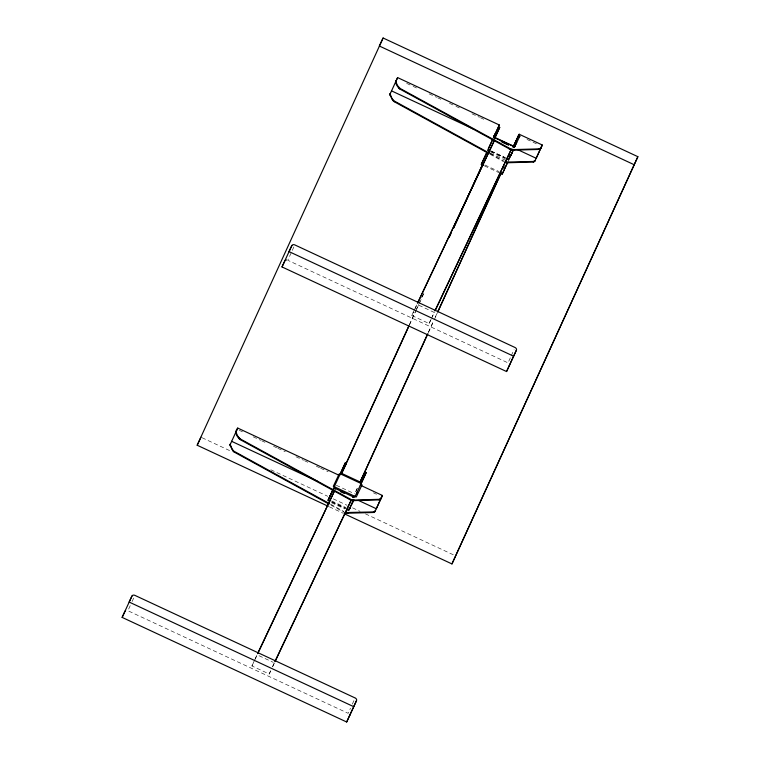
<?xml version="1.0" encoding="UTF-8"?>
<svg xmlns="http://www.w3.org/2000/svg" width="760" height="760" viewBox="0 0 760 760"><rect width="100%" height="100%" fill="white"/><g stroke="black" fill="none" stroke-linecap="round" stroke-linejoin="round"><path stroke-width="0.57" stroke-dasharray="3.8 2.85" d="M130.245 605.606L127.908 610.726L348.137 713.317L350.474 708.197M132.107 601.511L134.444 596.391M293.863 246.962L287.793 260.272L508.022 362.862L510.825 356.716M270.721 670.795L269.202 674.015L251.93 665.969L254.704 659.88M255.17 658.863L257.022 654.797L273.277 662.369M431.119 319.266L429.087 323.551L411.815 315.505L414.599 309.415M415.055 308.398L416.908 304.342L434.188 312.388L432.335 316.445M409.383 324.71L415.283 311.78M415.767 310.697L421.173 298.851M421.667 297.777L424.127 292.391M409.393 325.052L416.28 309.976M416.765 308.892L424.137 292.733M269.202 674.015L270.588 670.966M272.441 666.909L274.293 662.843M429.087 323.551L431.87 317.462M355.651 491.682L357.133 488.442M428.44 332.139L433.361 321.356M435.328 317.043L436.8 313.813M355.889 491.606L357.342 488.414M428.402 332.604L433.808 320.748M434.302 319.675L437.247 313.215M352.336 704.102L355.138 697.965M511.29 355.69L514.092 349.552M411.815 315.505L417.392 303.715M251.93 665.969L257.498 654.179M431.623 318.193L434.663 311.762M272.745 666.51L274.265 663.29M406.657 83.372L412.015 85.87M413.079 86.364L418.437 88.863M429.144 93.85L436.639 97.337M437.703 97.84L440.923 99.332M449.483 103.322L454.841 105.82M455.905 106.314L461.263 108.813M471.969 113.8L479.465 117.287M480.538 117.79L483.749 119.282M526.994 139.431L536.436 143.83M490.865 150.917L505.086 157.538M491.197 151.211L505.476 157.871M490.694 151.23L504.953 157.871M490.428 151.82L505.704 158.935M490.342 153.216L504.953 160.027M484.909 165.005L499.187 171.655M484.414 165.861L499.044 172.672M239.276 430.34L242.487 431.832M253.194 436.82L260.69 440.315M261.763 440.809L264.974 442.31M273.534 446.3L276.745 447.792M277.818 448.295L285.313 451.782M296.02 456.769L303.515 460.265M304.589 460.759L307.8 462.26M316.359 466.25L319.58 467.742M320.644 468.245L328.139 471.732M373.397 492.822L376.551 494.285M336.309 485.288L354.673 493.839M202.036 437.731L232.142 451.753M270.835 469.784L327.816 496.328M333.194 498.836L347.168 505.343M352.535 507.841L360.069 511.347M365.437 513.855L453.587 554.914M331.673 500.925L346.075 507.632M331.987 501.847L346.209 508.469M331.597 501.97L345.353 508.383M331.559 502.75L344.802 508.915M329.403 506.834L343.377 513.342M490.267 153.625L503.794 161.044M490 154.214L503.528 161.623M330.381 504.089L343.9 511.499L343.634 512.078L330.115 504.668"/><path stroke-width="1.14" d="M328.481 499.719L332.415 490.76M334.315 486.286L335.53 488.623L352.849 496.689L355.433 496.128M493.848 137.256L494.209 135.831L493.848 137.256L495.149 138.748L495.416 138.168L494.114 136.677M230.1 444.856L230.489 443.811L230.309 445.854L232.75 450.547L234.422 452.2L329.08 504.098M339.445 475.447L237.728 428.07C234.089 431.756 236.787 436.952 240.169 439.612L350.835 500.137L353.865 500.612L379.097 499.909L380.722 498.987L382.384 495.453L361.409 485.678M236.236 431.224C236.103 434.074 238.184 437.256 240.435 439.023L351.101 499.548L354.131 500.032L379.363 499.32L380.988 498.398M389.984 94.401L390.374 93.356L390.193 95.399L392.635 100.092L394.307 101.745L488.965 153.643M540.883 147.943L539.258 148.865L514.017 149.577L510.986 149.093L400.32 88.569C398.069 86.802 395.988 83.619 396.122 80.76C394.943 83.752 397.831 87.257 400.055 89.157L510.72 149.673L513.75 150.157L538.992 149.454L540.616 148.532L542.269 144.998L519.194 134.244L513.494 146.129L494.978 137.503L499.728 127.452L498.569 126.91L493.401 137.845M328.329 506.331L197.182 445.236L383.106 38L637.878 156.684L451.953 563.929L344.451 513.846M122.123 617.395L131.974 596.011A2.384 1.824 24.5 0 1 134.909 595.375L355.138 697.965A2.384 1.824 24.5 0 1 356.526 700.615L346.665 722L122.123 617.395L124.973 611.363A2.384 1.824 24.5 0 1 125.647 610.679M282.007 266.94L291.859 245.556A2.384 1.824 24.5 0 1 294.804 244.91L515.033 347.5A2.384 1.824 24.5 0 1 516.41 350.16L506.55 371.545L282.007 266.94L284.858 260.908A2.384 1.824 24.5 0 1 286.615 259.986M237.728 428.07L231.657 441.341L318.383 481.745M498.408 127.025L499.329 124.991L397.613 77.605L391.542 90.886L473.983 129.295M230.128 445.351L230.365 444.267M235.866 432.763L236.132 432.174M390.013 94.895L390.25 93.812M395.751 82.308L396.026 81.719M230.309 445.854L230.394 444.771M236.046 433.266L236.312 432.677M390.193 95.399L390.279 94.316M395.941 82.811L396.207 82.222M232.75 450.547L230.575 445.274M238.488 437.959L238.754 437.37M392.635 100.092L390.459 94.81M398.382 87.504L398.648 86.915M233.168 451.183L233.016 449.967M238.916 438.587L239.181 438.007M393.062 100.728L392.901 99.512M398.8 88.131L399.066 87.552M233.738 451.744L233.434 450.594M239.486 439.147L239.751 438.567M393.623 101.289L393.328 100.139M399.37 88.692L399.637 88.112M234.422 452.2L234.004 451.155M240.169 439.612L240.435 439.023M394.307 101.745L393.889 100.7M400.055 89.157L400.32 88.569M329.488 500.992L328.035 500.308L345.315 462.821L346.474 463.362L341.724 473.413L360.249 482.039L364.999 471.988L366.206 472.558L360.325 485.44M483.369 165.376L481.289 164.398L486.618 152.722M487.587 150.594L492.433 139.973M494.171 136.268L495.539 133.266M339.501 475.57L345.315 462.821M494.209 136.468L495.662 133.285M334.675 487.986L334.409 488.566L335.264 489.203L335.53 488.623M488.547 150.708L488.461 148.418L492.774 139.289M494.294 138.111L494.56 137.531M341.563 473.366L408.889 325.784M449.188 237.452L451.155 233.139M453.615 227.753L482.609 164.198M345.999 464.018L408.909 326.125M453.625 228.105L458.052 218.405M459.03 216.248L482.134 165.623M494.883 138.073L499.728 127.452M334.59 490.742L258.01 653.106M494.475 140.286L417.895 302.642M349.381 499.491L349.647 498.911M509.267 149.036L509.532 148.457M350.835 500.137L351.101 499.548M510.72 149.673L510.986 149.093M346.835 509.865L349.685 508.715M351.395 499.804L275.281 661.153M352.849 496.689L352.583 497.278L353.628 497.524L353.894 496.935M506.72 159.41L506.996 158.821L508.031 159.068L507.765 159.657M511.29 149.35L435.166 310.688M360.088 481.973L427.462 334.295M437.788 311.657L501.229 172.605M503.158 168.368L504.127 166.24M361.076 480.187L427.909 333.678M437.741 312.132L501.144 173.166M361.608 479.427L364.999 471.988M513.408 146.699L518.253 136.078L518.605 135.518L519.84 136.116L519.574 136.695L518.253 136.078M513.589 146.528L519.194 134.244M346.608 513.105L346.873 512.515L373.625 511.917L375.25 510.995L373.359 512.496L348.118 513.209L345.087 512.725M347.88 510.112L348.147 509.532M352.345 500.517L352.611 499.928M506.492 162.649L506.758 162.06L533.51 161.462L535.135 160.541L533.244 162.041L508.003 162.744L504.972 162.269L505.238 161.68L506.758 162.06M512.24 150.052L512.506 149.473M512.468 146.813L513.513 147.07L514.719 146.272L516.724 142.643M347.472 509.371L348.925 510.045L353.286 500.488M354.74 497.296L366.206 472.558M500.089 173.156L502.179 174.135L507.509 162.45M508.478 160.322L513.323 149.701M513.513 147.07L514.719 146.272M515.052 146.252L515.318 145.673M356.373 494.104L357.285 492.1M510.777 155.677L512.25 152.456M348.118 513.209L348.384 512.62M353.865 500.612L354.131 500.032M508.003 162.744L508.269 162.165M513.75 150.157L514.017 149.577M373.359 512.496L373.625 511.917M379.097 499.909L379.363 499.32M533.244 162.041L533.51 161.462M538.992 149.454L539.258 148.865M374.053 512.373L374.319 511.793M379.791 499.786L380.057 499.197M533.938 161.918L534.204 161.339M539.686 149.331L539.952 148.741M374.613 512.059L374.88 511.47M380.361 499.462L380.627 498.883M534.498 161.605L534.764 161.016M540.246 149.007L540.512 148.428M381.795 496.726L376.314 508.734L358.483 500.431M541.681 146.272L536.199 158.28L517.322 149.482M382.384 495.453L374.984 511.575M542.269 144.998L534.869 161.12M346.665 722L356.526 700.615M506.55 371.545L516.41 350.16M451.953 563.929L637.878 156.684M383.106 38L379.325 46.008L634.096 164.692M197.182 445.236L200.963 437.237M291.859 245.556L289.009 251.588L513.561 356.183M131.974 596.011L129.124 602.043L353.666 706.648M395.856 81.348L397.613 77.605M390.108 93.936L391.599 90.782M235.97 431.803L237.13 429.343M230.223 444.391L231.714 441.237M493.943 136.42L499.329 124.991M481.289 164.398L486.457 153.463M417.42 303.269L494.437 140.343M339.093 474.078L333.317 486.295L356.288 496.992L362.064 484.776M328.035 500.308L332.272 491.35M257.526 653.723L334.542 490.798M435.195 310.241L511.195 149.464M508.506 156.731L509.485 154.65M514.292 147.582L519.84 136.116M502.179 174.135L507.347 163.191M513.589 149.768L508.981 158.868M274.806 661.77L351.31 499.918M356.44 494L357.438 491.881M348.925 510.045L353.628 500.089M349.419 509.295L350.426 507.176M351.927 503.994L353.438 500.802M513.779 146.48L495.416 138.168M345.353 512.135L346.873 512.515M501.201 141.483L508.601 144.932M502.284 142.072L508.392 144.923M340.147 473.765L361.038 483.493M340.356 491.578L344.432 493.478M394.573 101.165L489.231 153.055M234.688 451.62L329.346 503.519M488.813 150.119L489.678 150.755M328.928 500.574L329.783 501.211M509.504 364.553A2.384 1.824 24.5 0 1 509.409 365.512M349.619 715.008A2.384 1.824 24.5 0 1 349.514 715.967"/></g></svg>
